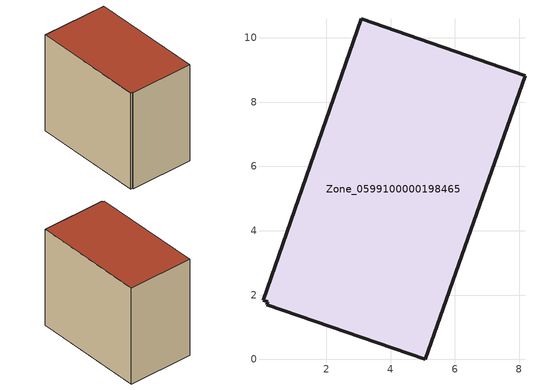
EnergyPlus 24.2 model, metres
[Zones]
Zone_0599100000198465
 floor ground (C_G): 0.18,1.79 0.03,1.84 3.08,10.6 8.18,8.82 5.08,0 0.15,1.7 z0
 wall outside (C_F): 5.08,0 8.18,8.82 3.08,10.6 0.03,1.84 0.18,1.79 0.15,1.7 5.08,0 z0:8.23
 roof outside (C_R): 0.18,1.79 0.15,1.7 5.08,0 8.18,8.82 3.08,10.6 0.03,1.84 z8.23
[BUILDING]
Pand.0599100000198465: North Axis=0; Terrain=City; Loads Convergence Tolerance Value=0.04; Temperature Convergence Tolerance Value=0.4; Solar Distribution=FullExterior; Maximum Number of Warmup Days=25; Minimum Number of Warmup Days=1
[Site:Location]
Rotterdam.The.Hague.AP_ZH_NLD Design_Conditions: Latitude=51.96; Longitude=4.45; Time Zone=1; Elevation=-4.5
[SITE:GROUNDTEMPERATURE:BUILDINGSURFACE]
18, 18, 18, 18, 18, 18, 18, 18, 18, 18, 18, 18
[MATERIAL] Thermal Absorptance=0.9; Solar Absorptance=0.7; Visible Absorptance=0.7
Name | Roughness | Thickness | Conductivity | Density | Specific Heat
G.TI.1992-2005 | MediumSmooth | 0.15 | 0.06 | 540 | 1210
F.TI.1992-2005 | Rough | 0.3 | 0.12 | 1920 | 840
R.TI.1992-2005 | MediumRough | 0.2 | 0.08 | 1500 | 1000
[CONSTRUCTION]
C_G: G.TI.1992-2005
C_F: F.TI.1992-2005
C_R: R.TI.1992-2005
[ZONE]
Zone_0599100000198465: Type=1; Multiplier=1; Ceiling Height=Autocalculate; Volume=Autocalculate; Floor Area=autocalculate; Part of Total Floor Area=Yes
[ZONEINFILTRATION:DESIGNFLOWRATE]
Infil_Zone_0599100000198465: Zone or ZoneList or Space or SpaceList=Zone_0599100000198465; Schedule=AlwaysOn; Design Flow Rate Calculation Method=Flow/Area; Flow Rate per Floor Area=0.0015; Constant Term Coefficient=1; Temperature Term Coefficient=0; Velocity Term Coefficient=0; Velocity Squared Term Coefficient=0
[HVACTEMPLATE:ZONE:IDEALLOADSAIRSYSTEM]
Zone_0599100000198465: Maximum Heating Supply Air Temperature=50; Minimum Cooling Supply Air Temperature=13; Maximum Heating Supply Air Humidity Ratio=0.0156; Minimum Cooling Supply Air Humidity Ratio=0.0077; Heating Limit=NoLimit; Cooling Limit=NoLimit; Dehumidification Control Type=ConstantSensibleHeatRatio; Cooling Sensible Heat Ratio=0.7; Dehumidification Setpoint=60; Humidification Control Type=None; Humidification Setpoint=30; Outdoor Air Method=None; Outdoor Air Flow Rate per Person=0.00944; Outdoor Air Flow Rate per Zone Floor Area=0; Outdoor Air Flow Rate per Zone=0; Demand Controlled Ventilation Type=None; Outdoor Air Economizer Type=NoEconomizer; Heat Recovery Type=None; Sensible Heat Recovery Effectiveness=0.7; Latent Heat Recovery Effectiveness=0.65
[ZONECONTROL:THERMOSTAT]
ThermostatControl_Zone_0599100000198465: Zone or ZoneList=Zone_0599100000198465; Control Type Schedule=DualSetpointControlType; Control 1=Thermostat_Zone_0599100000198465; Temperature Difference Between Cutout And Setpoint=0
[THERMOSTATSETPOINT:DUALSETPOINT]
Thermostat_Zone_0599100000198465: Heating Setpoint Temperature Schedule=HeatingSetpoint_Zone_0599100000198465; Cooling Setpoint Temperature Schedule=CoolingSetpoint_Zone_0599100000198465
[SCHEDULE:COMPACT]
HeatingSetpoint_Zone_0599100000198465: Through: 12/31, For: AllDays, Until: 24:00, 21
CoolingSetpoint_Zone_0599100000198465: Through: 12/31, For: AllDays, Until: 24:00, 24
DualSetpointControlType: Through: 12/31, For: AllDays, Until: 24:00, 4
AlwaysOn: Through: 12/31, For: AllDays, Until: 24:00, 1
